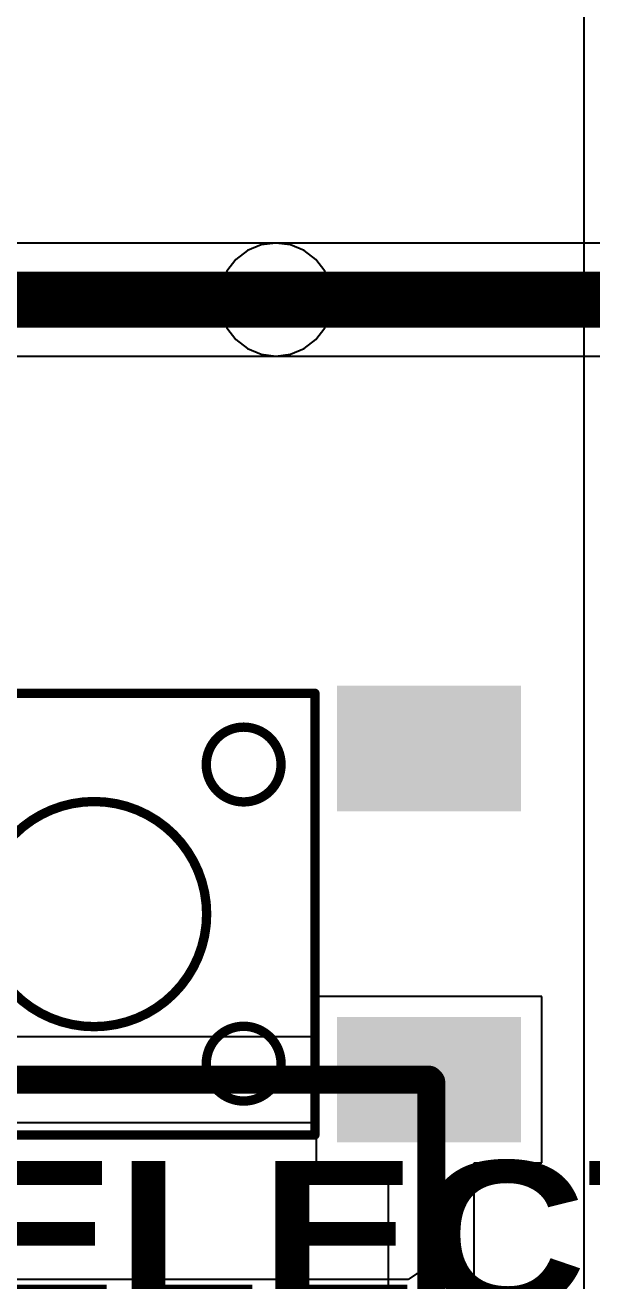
# Model space of a CAD drawing. Header units: inches. Extents: x -3 to 195, y 0 to 199.
# Drawn here: x 3.031 to 3.334, y 3.055 to 3.727 of the extents above; entities that cross this region are included whole.
import ezdxf

# ---------------------------------------------------------------- set-up
doc = ezdxf.new("R2010")
doc.units = ezdxf.units.IN
doc.header["$MEASUREMENT"] = 0
for name, color, linetype in [('Bottom Layer', 5, 'Continuous'), ('Drill Drawing', 1, 'Continuous'), ('Top Layer', 1, 'Continuous'), ('Top Overlay', 2, 'Continuous'), ('Top Paste', 8, 'Continuous'), ('Top Solder', 216, 'Continuous'), ('Via Holes', 16, 'Continuous')]:
    doc.layers.add(name, color=color, linetype=linetype)
doc.styles.add('Arial Black_Bold', font='', dxfattribs={"height": 0.2})
doc.styles.get('Arial Black_Bold').set_extended_font_data('Arial Black', bold=True)

# ---------------------------------------------------------------- blocks, each defined once
blk = doc.blocks.new('TS_1002S_12026C_2')
at = {"layer": 'Top Layer'}
for points in [[(-0.2244055, 0.1181116), (-0.1338545, 0.1181116), (-0.1338545, 0.0590566), (-0.2244055, 0.0590566)], [(0.1338545, 0.1181016), (0.2244055, 0.1181016), (0.2244055, 0.0590466), (0.1338545, 0.0590466)], [(-0.2244055, -0.0590584), (-0.1338545, -0.0590584), (-0.1338545, -0.1181134), (-0.2244055, -0.1181134)], [(0.1338545, -0.0590584), (0.2244055, -0.0590584), (0.2244055, -0.1181134), (0.1338545, -0.1181134)]]:
    blk.add_hatch(color=1, dxfattribs=at).paths.add_polyline_path(points)
at = {"layer": 'Top Paste'}
for points in [[(-0.2244055, 0.1181116), (-0.1338545, 0.1181116), (-0.1338545, 0.0590566), (-0.2244055, 0.0590566)], [(0.1338545, 0.1181016), (0.2244055, 0.1181016), (0.2244055, 0.0590466), (0.1338545, 0.0590466)], [(-0.2244055, -0.0590584), (-0.1338545, -0.0590584), (-0.1338545, -0.1181134), (-0.2244055, -0.1181134)], [(0.1338545, -0.0590584), (0.2244055, -0.0590584), (0.2244055, -0.1181134), (0.1338545, -0.1181134)]]:
    blk.add_hatch(color=8, dxfattribs=at).paths.add_polyline_path(points)
at = {"layer": 'Top Solder'}
for points in [[(-0.2284055, 0.1221116), (-0.1298545, 0.1221116), (-0.1298545, 0.0550566), (-0.2284055, 0.0550566)], [(0.1298545, 0.1221016), (0.2284055, 0.1221016), (0.2284055, 0.0550466), (0.1298545, 0.0550466)], [(-0.2284055, -0.0550584), (-0.1298545, -0.0550584), (-0.1298545, -0.1221134), (-0.2284055, -0.1221134)], [(0.1298545, -0.0550584), (0.2284055, -0.0550584), (0.2284055, -0.1221134), (0.1298545, -0.1221134)]]:
    blk.add_hatch(color=216, dxfattribs=at).paths.add_polyline_path(points)
at = {"layer": 'Top Overlay'}
for points in [[(-0.11811, -0.1181159, 0.005, 0.005, 0), (-0.11811, 0.1181041, 0.005, 0.005, 0)], [(-0.11811, 0.1181041, 0.005, 0.005, 0), (0.11811, 0.1181041, 0.005, 0.005, 0)], [(0.11811, -0.1181159, 0.005, 0.005, 0), (0.11811, 0.1181041, 0.005, 0.005, 0)], [(-0.24, 0.0840001, 0.01, 0.01, 0), (-0.24, 0.0940001, 0.01, 0.01, 0)], [(-0.24, 0.0940001, 0.01, 0.01, 0), (-0.235, 0.0890001, 0.01, 0.01, 0)], [(-0.24, 0.0840001, 0.01, 0.01, 0), (-0.235, 0.0890001, 0.01, 0.01, 0)], [(-0.11811, -0.1181159, 0.005, 0.005, 0), (0.11811, -0.1181159, 0.005, 0.005, 0)]]:
    blk.add_lwpolyline(points, format="xyseb", dxfattribs=at)
for points in [[(-0.11936, 0.1181041, 0.0025, 0.0025, 1), (-0.11686, 0.1181041, 0.0025, 0.0025, 1)], [(-0.11936, 0.1181041, 0.0025, 0.0025, 1), (-0.11686, 0.1181041, 0.0025, 0.0025, 1)], [(0.11686, 0.1181041, 0.0025, 0.0025, 1), (0.11936, 0.1181041, 0.0025, 0.0025, 1)], [(0.11686, 0.1181041, 0.0025, 0.0025, 1), (0.11936, 0.1181041, 0.0025, 0.0025, 1)], [(-0.05992, 0.079935, 0.005, 0.005, 1), (-0.09992, 0.079935, 0.005, 0.005, 1)], [(0.0999999, 0.079995, 0.005, 0.005, 1), (0.0599999, 0.079995, 0.005, 0.005, 1)], [(-0.2425, 0.0940001, 0.005, 0.005, 1), (-0.2375, 0.0940001, 0.005, 0.005, 1)], [(-0.2425, 0.0940001, 0.005, 0.005, 1), (-0.2375, 0.0940001, 0.005, 0.005, 1)], [(-0.2425, 0.0840001, 0.005, 0.005, 1), (-0.2375, 0.0840001, 0.005, 0.005, 1)], [(-0.2425, 0.0840001, 0.005, 0.005, 1), (-0.2375, 0.0840001, 0.005, 0.005, 1)], [(-0.2375, 0.0890001, 0.005, 0.005, 1), (-0.2325, 0.0890001, 0.005, 0.005, 1)], [(-0.2375, 0.0890001, 0.005, 0.005, 1), (-0.2325, 0.0890001, 0.005, 0.005, 1)], [(-0.10117, 0.079935, 0.0025, 0.0025, 1), (-0.09867, 0.079935, 0.0025, 0.0025, 1)], [(-0.06117, 0.079935, 0.0025, 0.0025, 1), (-0.05867, 0.079935, 0.0025, 0.0025, 1)], [(0.0587499, 0.079995, 0.0025, 0.0025, 1), (0.0612499, 0.079995, 0.0025, 0.0025, 1)], [(0.0987499, 0.079995, 0.0025, 0.0025, 1), (0.1012499, 0.079995, 0.0025, 0.0025, 1)], [(0.06021, -4.9e-06, 0.005, 0.005, 1), (-0.06021, -4.9e-06, 0.005, 0.005, 1)], [(-0.06146, -4.9e-06, 0.0025, 0.0025, 1), (-0.05896, -4.9e-06, 0.0025, 0.0025, 1)], [(0.05896, -4.9e-06, 0.0025, 0.0025, 1), (0.06146, -4.9e-06, 0.0025, 0.0025, 1)], [(-0.06, -0.080005, 0.005, 0.005, 1), (-0.1, -0.080005, 0.005, 0.005, 1)], [(0.1, -0.080005, 0.005, 0.005, 1), (0.06, -0.080005, 0.005, 0.005, 1)], [(-0.10125, -0.080005, 0.0025, 0.0025, 1), (-0.09875, -0.080005, 0.0025, 0.0025, 1)], [(-0.06125, -0.080005, 0.0025, 0.0025, 1), (-0.05875, -0.080005, 0.0025, 0.0025, 1)], [(0.05875, -0.080005, 0.0025, 0.0025, 1), (0.06125, -0.080005, 0.0025, 0.0025, 1)], [(0.09875, -0.080005, 0.0025, 0.0025, 1), (0.10125, -0.080005, 0.0025, 0.0025, 1)], [(-0.11936, -0.1181159, 0.0025, 0.0025, 1), (-0.11686, -0.1181159, 0.0025, 0.0025, 1)], [(-0.11936, -0.1181159, 0.0025, 0.0025, 1), (-0.11686, -0.1181159, 0.0025, 0.0025, 1)], [(0.11686, -0.1181159, 0.0025, 0.0025, 1), (0.11936, -0.1181159, 0.0025, 0.0025, 1)], [(0.11686, -0.1181159, 0.0025, 0.0025, 1), (0.11936, -0.1181159, 0.0025, 0.0025, 1)]]:
    blk.add_lwpolyline(points, format="xyseb", close=True, dxfattribs=at)

msp = doc.modelspace()

# ---------------------------------------------------------------- hatches: boundary and pattern name
at = {"layer": 'Bottom Layer'}
h = msp.add_hatch(color=5, dxfattribs=at)
edge = h.paths.add_edge_path()
edge.add_arc((3.165, 3.58), 0.011811, 0, 360)
at = {"layer": 'Top Layer'}
h = msp.add_hatch(color=1, dxfattribs=at)
edge = h.paths.add_edge_path()
edge.add_arc((3.165, 3.58), 0.011811, 0, 360)
at = {"layer": 'Via Holes'}
h = msp.add_hatch(color=7, dxfattribs=at)
edge = h.paths.add_edge_path()
edge.add_arc((3.165, 3.58), 0.0059055, 0, 360)

# ---------------------------------------------------------------- linework, layer by layer
at = {"layer": 'Bottom Layer'}
for p, q in [((3.3297411, 3.823845), (3.3297411, 2.9712561)), ((3.165, 3.6102589), (2.3250223, 3.6102589)), ((3.1728316, 3.6092279), (3.165, 3.6102589)), ((3.1801295, 3.606205), (3.1728316, 3.6092279)), ((3.1863963, 3.6013963), (3.1801295, 3.606205)), ((3.191205, 3.5951295), (3.1863963, 3.6013963)), ((3.1942279, 3.5878316), (3.191205, 3.5951295)), ((3.1952589, 3.58), (3.1942279, 3.5878316)), ((3.1942279, 3.5721684), (3.1952589, 3.58)), ((3.191205, 3.5648705), (3.1942279, 3.5721684)), ((3.1863963, 3.5586037), (3.191205, 3.5648705)), ((3.1728316, 3.5507721), (3.1801295, 3.553795)), ((3.1801295, 3.553795), (3.1863963, 3.5586037)), ((2.3250223, 3.5497411), (3.165, 3.5497411)), ((3.165, 3.5497411), (3.1728316, 3.5507721)), ((3.2402289, 3.0588396), (3.2357536, 3.0558493)), ((3.2480325, 3.0603918), (3.2402289, 3.0588396)), ((3.2558361, 3.0588396), (3.2480325, 3.0603918)), ((3.2624517, 3.0544192), (3.2558361, 3.0588396)), ((3.2357536, 3.0558493), (2.9547332, 3.0558493))]:
    msp.add_line(p, q, dxfattribs=at)
msp.add_lwpolyline([(2.3250223, 3.58, 0.03, 0.03, 0), (3.165, 3.58, 0.03, 0.03, 0)], format="xyseb", dxfattribs=at)
msp.add_lwpolyline([(3.1575, 3.58, 0.015, 0.015, 1), (3.1725, 3.58, 0.015, 0.015, 1)], format="xyseb", close=True, dxfattribs=at)
at = {"layer": 'Drill Drawing'}
for points in [[(3.16, 3.585, 0.002, 0.002, 0), (3.16, 3.59, 0.002, 0.002, 0)], [(3.16, 3.59, 0.002, 0.002, 0), (3.17, 3.59, 0.002, 0.002, 0)], [(3.162, 3.583, 0.002, 0.002, 0), (3.162, 3.586, 0.002, 0.002, 0)], [(3.162, 3.586, 0.002, 0.002, 0), (3.168, 3.586, 0.002, 0.002, 0)], [(3.168, 3.583, 0.002, 0.002, 0), (3.168, 3.586, 0.002, 0.002, 0)], [(3.17, 3.585, 0.002, 0.002, 0), (3.17, 3.59, 0.002, 0.002, 0)], [(3.155, 3.575, 0.002, 0.002, 0), (3.155, 3.585, 0.002, 0.002, 0)], [(3.155, 3.585, 0.002, 0.002, 0), (3.16, 3.585, 0.002, 0.002, 0)], [(3.159, 3.577, 0.002, 0.002, 0), (3.159, 3.583, 0.002, 0.002, 0)], [(3.159, 3.583, 0.002, 0.002, 0), (3.162, 3.583, 0.002, 0.002, 0)], [(3.168, 3.583, 0.002, 0.002, 0), (3.171, 3.583, 0.002, 0.002, 0)], [(3.17, 3.585, 0.002, 0.002, 0), (3.175, 3.585, 0.002, 0.002, 0)], [(3.171, 3.577, 0.002, 0.002, 0), (3.171, 3.583, 0.002, 0.002, 0)], [(3.175, 3.575, 0.002, 0.002, 0), (3.175, 3.585, 0.002, 0.002, 0)], [(3.155, 3.575, 0.002, 0.002, 0), (3.16, 3.575, 0.002, 0.002, 0)], [(3.159, 3.577, 0.002, 0.002, 0), (3.162, 3.577, 0.002, 0.002, 0)], [(3.16, 3.57, 0.002, 0.002, 0), (3.16, 3.575, 0.002, 0.002, 0)], [(3.162, 3.574, 0.002, 0.002, 0), (3.162, 3.577, 0.002, 0.002, 0)], [(3.162, 3.574, 0.002, 0.002, 0), (3.168, 3.574, 0.002, 0.002, 0)], [(3.168, 3.577, 0.002, 0.002, 0), (3.171, 3.577, 0.002, 0.002, 0)], [(3.168, 3.574, 0.002, 0.002, 0), (3.168, 3.577, 0.002, 0.002, 0)], [(3.17, 3.575, 0.002, 0.002, 0), (3.175, 3.575, 0.002, 0.002, 0)], [(3.17, 3.57, 0.002, 0.002, 0), (3.17, 3.575, 0.002, 0.002, 0)], [(3.16, 3.57, 0.002, 0.002, 0), (3.17, 3.57, 0.002, 0.002, 0)]]:
    msp.add_lwpolyline(points, format="xyseb", dxfattribs=at)
for points in [[(3.1595, 3.59, 0.001, 0.001, 1), (3.1605, 3.59, 0.001, 0.001, 1)], [(3.1595, 3.59, 0.001, 0.001, 1), (3.1605, 3.59, 0.001, 0.001, 1)], [(3.1615, 3.586, 0.001, 0.001, 1), (3.1625, 3.586, 0.001, 0.001, 1)], [(3.1615, 3.586, 0.001, 0.001, 1), (3.1625, 3.586, 0.001, 0.001, 1)], [(3.1675, 3.586, 0.001, 0.001, 1), (3.1685, 3.586, 0.001, 0.001, 1)], [(3.1675, 3.586, 0.001, 0.001, 1), (3.1685, 3.586, 0.001, 0.001, 1)], [(3.1695, 3.59, 0.001, 0.001, 1), (3.1705, 3.59, 0.001, 0.001, 1)], [(3.1695, 3.59, 0.001, 0.001, 1), (3.1705, 3.59, 0.001, 0.001, 1)], [(3.1545, 3.585, 0.001, 0.001, 1), (3.1555, 3.585, 0.001, 0.001, 1)], [(3.1545, 3.585, 0.001, 0.001, 1), (3.1555, 3.585, 0.001, 0.001, 1)], [(3.1585, 3.583, 0.001, 0.001, 1), (3.1595, 3.583, 0.001, 0.001, 1)], [(3.1585, 3.583, 0.001, 0.001, 1), (3.1595, 3.583, 0.001, 0.001, 1)], [(3.1595, 3.585, 0.001, 0.001, 1), (3.1605, 3.585, 0.001, 0.001, 1)], [(3.1595, 3.585, 0.001, 0.001, 1), (3.1605, 3.585, 0.001, 0.001, 1)], [(3.1615, 3.583, 0.001, 0.001, 1), (3.1625, 3.583, 0.001, 0.001, 1)], [(3.1615, 3.583, 0.001, 0.001, 1), (3.1625, 3.583, 0.001, 0.001, 1)], [(3.1675, 3.583, 0.001, 0.001, 1), (3.1685, 3.583, 0.001, 0.001, 1)], [(3.1675, 3.583, 0.001, 0.001, 1), (3.1685, 3.583, 0.001, 0.001, 1)], [(3.1695, 3.585, 0.001, 0.001, 1), (3.1705, 3.585, 0.001, 0.001, 1)], [(3.1695, 3.585, 0.001, 0.001, 1), (3.1705, 3.585, 0.001, 0.001, 1)], [(3.1705, 3.583, 0.001, 0.001, 1), (3.1715, 3.583, 0.001, 0.001, 1)], [(3.1705, 3.583, 0.001, 0.001, 1), (3.1715, 3.583, 0.001, 0.001, 1)], [(3.1745, 3.585, 0.001, 0.001, 1), (3.1755, 3.585, 0.001, 0.001, 1)], [(3.1745, 3.585, 0.001, 0.001, 1), (3.1755, 3.585, 0.001, 0.001, 1)], [(3.1545, 3.575, 0.001, 0.001, 1), (3.1555, 3.575, 0.001, 0.001, 1)], [(3.1545, 3.575, 0.001, 0.001, 1), (3.1555, 3.575, 0.001, 0.001, 1)], [(3.1585, 3.577, 0.001, 0.001, 1), (3.1595, 3.577, 0.001, 0.001, 1)], [(3.1585, 3.577, 0.001, 0.001, 1), (3.1595, 3.577, 0.001, 0.001, 1)], [(3.1595, 3.575, 0.001, 0.001, 1), (3.1605, 3.575, 0.001, 0.001, 1)], [(3.1595, 3.575, 0.001, 0.001, 1), (3.1605, 3.575, 0.001, 0.001, 1)], [(3.1615, 3.577, 0.001, 0.001, 1), (3.1625, 3.577, 0.001, 0.001, 1)], [(3.1615, 3.577, 0.001, 0.001, 1), (3.1625, 3.577, 0.001, 0.001, 1)], [(3.1615, 3.574, 0.001, 0.001, 1), (3.1625, 3.574, 0.001, 0.001, 1)], [(3.1615, 3.574, 0.001, 0.001, 1), (3.1625, 3.574, 0.001, 0.001, 1)], [(3.1675, 3.577, 0.001, 0.001, 1), (3.1685, 3.577, 0.001, 0.001, 1)], [(3.1675, 3.577, 0.001, 0.001, 1), (3.1685, 3.577, 0.001, 0.001, 1)], [(3.1675, 3.574, 0.001, 0.001, 1), (3.1685, 3.574, 0.001, 0.001, 1)], [(3.1675, 3.574, 0.001, 0.001, 1), (3.1685, 3.574, 0.001, 0.001, 1)], [(3.1695, 3.575, 0.001, 0.001, 1), (3.1705, 3.575, 0.001, 0.001, 1)], [(3.1695, 3.575, 0.001, 0.001, 1), (3.1705, 3.575, 0.001, 0.001, 1)], [(3.1705, 3.577, 0.001, 0.001, 1), (3.1715, 3.577, 0.001, 0.001, 1)], [(3.1705, 3.577, 0.001, 0.001, 1), (3.1715, 3.577, 0.001, 0.001, 1)], [(3.1745, 3.575, 0.001, 0.001, 1), (3.1755, 3.575, 0.001, 0.001, 1)], [(3.1745, 3.575, 0.001, 0.001, 1), (3.1755, 3.575, 0.001, 0.001, 1)], [(3.1595, 3.57, 0.001, 0.001, 1), (3.1605, 3.57, 0.001, 0.001, 1)], [(3.1595, 3.57, 0.001, 0.001, 1), (3.1605, 3.57, 0.001, 0.001, 1)], [(3.1695, 3.57, 0.001, 0.001, 1), (3.1705, 3.57, 0.001, 0.001, 1)], [(3.1695, 3.57, 0.001, 0.001, 1), (3.1705, 3.57, 0.001, 0.001, 1)]]:
    msp.add_lwpolyline(points, format="xyseb", close=True, dxfattribs=at)
at = {"layer": 'Top Layer'}
for p, q in [((3.1571684, 3.6092279), (3.1498705, 3.606205)), ((3.165, 3.6102589), (3.1571684, 3.6092279)), ((3.3792, 3.6102589), (3.165, 3.6102589)), ((3.1436037, 3.6013963), (3.138795, 3.5951295)), ((3.1498705, 3.606205), (3.1436037, 3.6013963)), ((3.138795, 3.5951295), (3.1357721, 3.5878316)), ((3.1357721, 3.5878316), (3.1347411, 3.58)), ((3.1347411, 3.58), (3.1357721, 3.5721684)), ((3.1357721, 3.5721684), (3.138795, 3.5648705)), ((3.138795, 3.5648705), (3.1436037, 3.5586037)), ((3.1436037, 3.5586037), (3.1498705, 3.553795)), ((3.1498705, 3.553795), (3.1571684, 3.5507721)), ((3.1571684, 3.5507721), (3.165, 3.5497411)), ((3.165, 3.5497411), (3.3792, 3.5497411)), ((3.3071321, 3.2072682), (3.1865811, 3.2072682)), ((3.1865811, 3.2072682), (3.1865811, 3.1856806)), ((3.3071321, 3.1182132), (3.3071321, 3.2072682)), ((3.1865811, 3.1856806), (2.9488721, 3.1856806)), ((2.9488721, 3.139799), (3.1865811, 3.139799)), ((3.1865811, 3.139799), (3.1865811, 3.1182132)), ((3.1865811, 3.1182132), (3.2250917, 3.1182132)), ((3.2250917, 3.1182132), (3.2250917, 3.0354575)), ((3.2709733, 3.0354575), (3.2709733, 3.1182132)), ((3.2709733, 3.1182132), (3.3071321, 3.1182132))]:
    msp.add_line(p, q, dxfattribs=at)
for points in [[(3.165, 3.58, 0.03, 0.03, 0), (3.3792, 3.58, 0.03, 0.03, 0)], [(2.7996046, 3.1627398, 0.015, 0.015, 0), (3.2468557, 3.1627398, 0.015, 0.015, 0)], [(3.2468557, 3.1627398, 0.015, 0.015, 0), (3.2468566, 3.1627407, 0.015, 0.015, 0)], [(3.2468566, 3.1627407, 0.015, 0.015, 0), (3.2480325, 3.1615648, 0.015, 0.015, 0)], [(3.2480325, 3.0354575, 0.015, 0.015, 0), (3.2480325, 3.1615648, 0.015, 0.015, 0)]]:
    msp.add_lwpolyline(points, format="xyseb", dxfattribs=at)
for points in [[(3.1575, 3.58, 0.015, 0.015, 1), (3.1725, 3.58, 0.015, 0.015, 1)], [(3.2431057, 3.1627398, 0.0075, 0.0075, 1), (3.2506057, 3.1627398, 0.0075, 0.0075, 1)], [(3.2431057, 3.1627398, 0.0075, 0.0075, 1), (3.2506057, 3.1627398, 0.0075, 0.0075, 1)], [(3.2431066, 3.1627407, 0.0075, 0.0075, 1), (3.2506066, 3.1627407, 0.0075, 0.0075, 1)], [(3.2431066, 3.1627407, 0.0075, 0.0075, 1), (3.2506066, 3.1627407, 0.0075, 0.0075, 1)], [(3.2442825, 3.1615648, 0.0075, 0.0075, 1), (3.2517825, 3.1615648, 0.0075, 0.0075, 1)], [(3.2442825, 3.1615648, 0.0075, 0.0075, 1), (3.2517825, 3.1615648, 0.0075, 0.0075, 1)]]:
    msp.add_lwpolyline(points, format="xyseb", close=True, dxfattribs=at)

# ---------------------------------------------------------------- block references
msp.add_blockref('TS_1002S_12026C_2', (3.0677266, 3.2513266))

# ---------------------------------------------------------------- texts
at = {"layer": 'Top Overlay', "style": 'Arial Black_Bold'}
msp.add_text('SELECT', height=0.07874, rotation=360, dxfattribs=at).set_placement((2.9113966, 3.040458))

doc.saveas('drawing.dxf')
